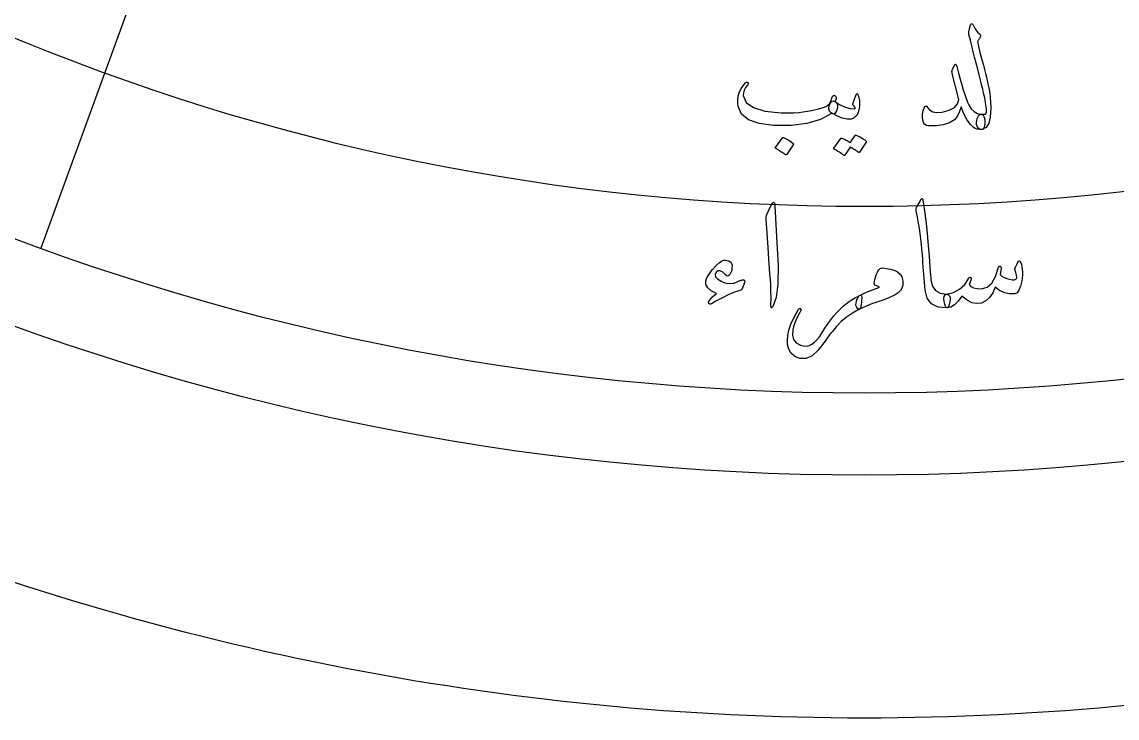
# Model space of a CAD drawing. Header units: millimetres. Extents: x -45 to 45, y -45 to 58.
# Drawn here: x -13.88 to 4.16, y -45 to -33.54 of the extents above; entities that cross this region are included whole.
import ezdxf

# ---------------------------------------------------------------- set-up
doc = ezdxf.new("R2010")
doc.units = ezdxf.units.MM
for name, color, linetype in [('CUT_OUTER', 1, 'Continuous'), ('ENGRAVE', 7, 'Continuous'), ('ENGRAVE_FINE', 8, 'Continuous'), ('GUIDE', 3, 'Continuous'), ('TEXT', 5, 'Continuous')]:
    doc.layers.add(name, color=color, linetype=linetype)

msp = doc.modelspace()

# ---------------------------------------------------------------- linework, layer by layer
at = {"layer": 'CUT_OUTER'}
msp.add_lwpolyline([(4.4108, -44.7833), (4.1359, -44.8095), (3.8609, -44.8341), (3.5857, -44.8569), (3.3104, -44.8781), (3.035, -44.8975), (2.7594, -44.9153), (2.4838, -44.9314), (2.208, -44.9458), (1.9322, -44.9585), (1.6563, -44.9695), (1.3804, -44.9788), (1.1044, -44.9864), (0.8283, -44.9924), (0.5522, -44.9966), (0.2761, -44.9992), (0, -45), (-0.2761, -44.9992), (-0.5522, -44.9966), (-0.8283, -44.9924), (-1.1044, -44.9864), (-1.3804, -44.9788), (-1.6563, -44.9695), (-1.9322, -44.9585), (-2.208, -44.9458), (-2.4838, -44.9314), (-2.7594, -44.9153), (-3.035, -44.8975), (-3.3104, -44.8781), (-3.5857, -44.8569), (-3.8609, -44.8341), (-4.1359, -44.8095), (-4.4108, -44.7833), (-4.6855, -44.7554), (-4.96, -44.7258), (-5.2343, -44.6945), (-5.5085, -44.6616), (-5.7824, -44.6269), (-6.0561, -44.5906), (-6.3296, -44.5526), (-6.6029, -44.5129), (-6.8759, -44.4716), (-7.1486, -44.4286), (-7.4211, -44.3839), (-7.6933, -44.3375), (-7.9652, -44.2895), (-8.2368, -44.2397), (-8.5081, -44.1884), (-8.7791, -44.1353), (-9.0497, -44.0806), (-9.32, -44.0243), (-9.59, -43.9663), (-9.8596, -43.9066), (-10.1288, -43.8453), (-10.3976, -43.7823), (-10.6661, -43.7177), (-10.9341, -43.6514), (-11.2017, -43.5835), (-11.469, -43.5139), (-11.7357, -43.4427), (-12.0021, -43.3699), (-12.268, -43.2955), (-12.5334, -43.2194), (-12.7983, -43.1417), (-13.0628, -43.0623), (-13.3268, -42.9814), (-13.5903, -42.8988), (-13.8532, -42.8146), (-14.1157, -42.7288)], dxfattribs=at)
at = {"layer": 'ENGRAVE'}
msp.add_circle((0, 0), 39.65, dxfattribs=at)
at = {"layer": 'ENGRAVE_FINE'}
msp.add_lwpolyline([(-13.5611, -37.2588), (-11.4591, -31.4837)], dxfattribs=at)
msp.add_circle((0, 0), 36.5771, dxfattribs=at)
at = {"layer": 'GUIDE'}
msp.add_circle((0, 0), 41, dxfattribs=at)
at = {"layer": 'TEXT'}
for points in [[(1.7432, -33.5935), (1.7465, -33.5827), (1.7514, -33.5748), (1.7577, -33.5699), (1.7656, -33.5679), (1.7727, -33.5688), (1.7792, -33.5722), (1.7851, -33.5781), (1.7902, -33.5866), (1.8117, -33.6306), (1.8367, -33.6692), (1.8653, -33.7022), (1.8973, -33.7297), (1.908, -33.7421), (1.9129, -33.7561), (1.9119, -33.7719), (1.905, -33.7894), (1.9, -33.7985), (1.8949, -33.8077), (1.8897, -33.8169), (1.8843, -33.8261), (1.8789, -33.8353), (1.8737, -33.8445), (1.8686, -33.8537), (1.8636, -33.8628), (1.866, -33.8842), (1.8794, -33.9437), (1.9041, -34.0411), (1.94, -34.1766), (1.96, -34.251), (1.9785, -34.3209), (1.9953, -34.3863), (2.0106, -34.4472), (2.0241, -34.5035), (2.0357, -34.555), (2.0454, -34.6017), (2.0532, -34.6437), (2.0596, -34.6834), (2.0651, -34.7231), (2.0699, -34.7629), (2.0738, -34.8027), (2.0768, -34.8427), (2.0791, -34.883), (2.0806, -34.9236), (2.0812, -34.9646), (2.0738, -35.1025), (2.0486, -35.2051), (2.0057, -35.2722), (1.9451, -35.3038), (1.9144, -35.3063), (1.8894, -35.299), (1.8701, -35.282), (1.8566, -35.2552), (1.8487, -35.2232), (1.8464, -35.1907), (1.8497, -35.1576), (1.8586, -35.1239), (1.8713, -35.0925), (1.8862, -35.0707), (1.9032, -35.0586), (1.9225, -35.056), (1.9375, -35.0562), (1.9509, -35.0563), (1.9628, -35.0565), (1.9731, -35.0565), (1.982, -35.0562), (1.9896, -35.0553), (1.9959, -35.0537), (2.0009, -35.0516), (2.0091, -35.018), (2.0096, -34.9677), (2.0024, -34.9005), (1.9875, -34.8166), (1.977, -34.7668), (1.9641, -34.7098), (1.949, -34.6455), (1.9315, -34.574), (1.9119, -34.4951), (1.8903, -34.4087), (1.8667, -34.3147), (1.8412, -34.2132), (1.8161, -34.1139), (1.794, -34.0267), (1.7748, -33.9515), (1.7585, -33.8885), (1.7452, -33.8375), (1.7349, -33.7985), (1.7277, -33.7717), (1.7236, -33.7569), (1.7197, -33.7375), (1.7188, -33.7165), (1.7208, -33.6941), (1.7256, -33.67), (1.7291, -33.658), (1.7322, -33.6466), (1.735, -33.636), (1.7374, -33.6261), (1.7394, -33.6169), (1.741, -33.6084), (1.7423, -33.6006), (1.7432, -33.5935)], [(1.943, -35.3061), (1.8973, -35.306), (1.8572, -35.3002), (1.8228, -35.2888), (1.7941, -35.2718), (1.7399, -35.2188), (1.688, -35.1453), (1.6385, -35.0514), (1.5913, -34.937), (1.5657, -35.0126), (1.5396, -35.0727), (1.513, -35.1171), (1.486, -35.1461), (1.4002, -35.1959), (1.3001, -35.2295), (1.1856, -35.2471), (1.0571, -35.2482), (1.0205, -35.2407), (0.9921, -35.2224), (0.9719, -35.1932), (0.9598, -35.1533), (0.9556, -35.1061), (0.9588, -35.055), (0.9695, -35.0002), (0.9876, -34.9415), (0.9912, -34.9335), (0.9961, -34.9274), (1.0021, -34.9232), (1.0093, -34.9209), (1.0185, -34.9209), (1.0262, -34.9237), (1.0322, -34.9294), (1.0366, -34.9378), (1.0724, -34.9866), (1.1247, -35.0168), (1.1936, -35.0282), (1.2789, -35.0209), (1.3965, -34.9893), (1.482, -34.9446), (1.5354, -34.8868), (1.5568, -34.8163), (1.4472, -34.3854), (1.4434, -34.3656), (1.4424, -34.3479), (1.4442, -34.3322), (1.4488, -34.3187), (1.4832, -34.2506), (1.4882, -34.2416), (1.493, -34.2351), (1.4976, -34.2312), (1.5021, -34.2297), (1.5084, -34.2328), (1.514, -34.2403), (1.5191, -34.2523), (1.5235, -34.2688), (1.5504, -34.3788), (1.5768, -34.48), (1.6029, -34.5725), (1.6285, -34.6563), (1.6533, -34.7313), (1.6772, -34.7976), (1.7, -34.8552), (1.7217, -34.9041), (1.7605, -34.9665), (1.8073, -35.0126), (1.8621, -35.0424), (1.9247, -35.0558), (1.9424, -35.0607), (1.9571, -35.073), (1.9689, -35.0926), (1.9778, -35.1196), (1.9805, -35.134), (1.9828, -35.1485), (1.9844, -35.1632), (1.9856, -35.1781), (1.9859, -35.1932), (1.985, -35.2084), (1.9831, -35.2239), (1.98, -35.2396), (1.9723, -35.2682), (1.9635, -35.2889), (1.9538, -35.3015), (1.943, -35.3061)], [(-0.4812, -34.85), (-0.4791, -34.8511), (-0.4771, -34.8523), (-0.4752, -34.8534), (-0.4735, -34.8545), (-0.4718, -34.8558), (-0.4699, -34.8574), (-0.4679, -34.8592), (-0.4658, -34.8613), (-0.4481, -34.8826), (-0.4414, -34.9127), (-0.4456, -34.9515), (-0.4609, -34.999), (-0.4749, -35.0279), (-0.489, -35.0458), (-0.5032, -35.053), (-0.5176, -35.0493), (-0.5248, -35.0457), (-0.531, -35.0441), (-0.536, -35.0445), (-0.54, -35.0468), (-0.7258, -35.1431), (-0.9478, -35.208), (-1.2057, -35.241), (-1.4991, -35.2411), (-1.7349, -35.2103), (-1.9106, -35.1478), (-2.0261, -35.0546), (-2.0814, -34.9312), (-2.0877, -34.8741), (-2.0864, -34.8175), (-2.0776, -34.7613), (-2.0613, -34.7055), (-2.0407, -34.6566), (-2.0163, -34.612), (-1.9881, -34.5718), (-1.956, -34.5359), (-1.95, -34.5316), (-1.9439, -34.5288), (-1.9377, -34.5278), (-1.9312, -34.5284), (-1.9253, -34.5314), (-1.9205, -34.5352), (-1.9169, -34.5397), (-1.9144, -34.545), (-1.9134, -34.55), (-1.9145, -34.5561), (-1.9175, -34.5631), (-1.9225, -34.5712), (-1.9572, -34.6165), (-1.9809, -34.6613), (-1.9934, -34.7056), (-1.9948, -34.7495), (-1.9482, -34.8622), (-1.8292, -34.9476), (-1.6376, -35.0049), (-1.3735, -35.0329), (-1.3008, -35.0345), (-1.2281, -35.0338), (-1.1555, -35.0308), (-1.0829, -35.0253), (-1.0109, -35.0175), (-0.9399, -35.0072), (-0.8698, -34.9946), (-0.8007, -34.9796), (-0.7336, -34.9622), (-0.6786, -34.9444), (-0.6357, -34.9263), (-0.6048, -34.908), (-0.5929, -34.8982), (-0.5818, -34.8862), (-0.5718, -34.8719), (-0.5627, -34.8554), (-0.5541, -34.837), (-0.5456, -34.8168), (-0.5373, -34.795), (-0.5291, -34.7716), (-0.5259, -34.7644), (-0.5211, -34.7584), (-0.5146, -34.7535), (-0.5065, -34.7497), (-0.4979, -34.7477), (-0.4898, -34.7483), (-0.4824, -34.7513), (-0.4755, -34.7568), (-0.4701, -34.7644), (-0.4669, -34.7736), (-0.4659, -34.7844), (-0.4672, -34.7969)], [(-0.5509, -35.0266), (-0.5748, -35.0033), (-0.587, -34.9744), (-0.5872, -34.9398), (-0.5757, -34.8996), (-0.5515, -34.8638), (-0.5296, -34.8421), (-0.5098, -34.8344), (-0.4923, -34.8409), (-0.4094, -34.8971), (-0.3261, -34.9367), (-0.2425, -34.9597), (-0.1587, -34.9662), (-0.1558, -34.9656), (-0.1537, -34.964), (-0.1524, -34.9612), (-0.152, -34.9573), (-0.154, -34.95), (-0.1603, -34.939), (-0.1707, -34.9244), (-0.1852, -34.9061), (-0.188, -34.9005), (-0.1896, -34.895), (-0.1901, -34.8894), (-0.1896, -34.8839), (-0.1354, -34.7309), (-0.1329, -34.7251), (-0.1298, -34.7209), (-0.1262, -34.7185), (-0.1221, -34.7176), (-0.1179, -34.7184), (-0.1143, -34.7204), (-0.1113, -34.7239), (-0.1088, -34.7288), (-0.0923, -34.7787), (-0.0824, -34.8282), (-0.0792, -34.8775), (-0.0826, -34.9265), (-0.0937, -34.9874), (-0.1086, -35.0369), (-0.1275, -35.075), (-0.1503, -35.1017), (-0.1677, -35.1163), (-0.1836, -35.127), (-0.1981, -35.1339), (-0.2111, -35.1369), (-0.2864, -35.138), (-0.3682, -35.12), (-0.4564, -35.0829), (-0.5509, -35.0266)], [(-1.3489, -35.4449), (-1.3459, -35.4423), (-1.3419, -35.4407), (-1.3368, -35.4404), (-1.3306, -35.4412), (-1.2872, -35.4603), (-1.2464, -35.4831), (-1.2083, -35.5097), (-1.1728, -35.54), (-1.1694, -35.5446), (-1.1679, -35.5491), (-1.1685, -35.5535), (-1.1711, -35.5579), (-1.284, -35.7228), (-1.2881, -35.7267), (-1.2933, -35.7275), (-1.2995, -35.7252), (-1.3067, -35.7198), (-1.313, -35.7151), (-1.3229, -35.7081), (-1.3364, -35.6987), (-1.3535, -35.6869), (-1.3745, -35.6728), (-1.3997, -35.6563), (-1.429, -35.6373), (-1.4625, -35.616), (-1.467, -35.6125), (-1.4691, -35.609), (-1.469, -35.6057), (-1.4665, -35.6025)], [(-0.1539, -35.4081), (-0.1511, -35.4053), (-0.1471, -35.4037), (-0.142, -35.4031), (-0.1358, -35.4037), (-0.1135, -35.412), (-0.092, -35.421), (-0.0711, -35.431), (-0.051, -35.4417), (-0.0314, -35.4534), (-0.0122, -35.4661), (0.0066, -35.48), (0.025, -35.495), (0.0285, -35.4996), (0.0301, -35.5044), (0.0297, -35.5096), (0.0272, -35.515), (-0.0821, -35.6836), (-0.0851, -35.6859), (-0.0895, -35.6858), (-0.0954, -35.6836), (-0.1026, -35.6791), (-0.1076, -35.675), (-0.1157, -35.6694), (-0.127, -35.6622), (-0.1413, -35.6535), (-0.1589, -35.6431), (-0.1799, -35.6308), (-0.2044, -35.6167), (-0.2321, -35.6008), (-0.3198, -35.7311), (-0.3238, -35.7351), (-0.329, -35.7361), (-0.3352, -35.7339), (-0.3426, -35.7287), (-0.349, -35.7242), (-0.3591, -35.7175), (-0.3728, -35.7084), (-0.3902, -35.6971), (-0.4116, -35.6836), (-0.4372, -35.6677), (-0.4671, -35.6496), (-0.5011, -35.6291), (-0.5046, -35.6258), (-0.5061, -35.6224), (-0.5057, -35.6191), (-0.5032, -35.6158), (-0.3899, -35.4551), (-0.387, -35.4524), (-0.383, -35.4507), (-0.3779, -35.4502), (-0.3717, -35.4509), (-0.3528, -35.4571), (-0.3344, -35.4643), (-0.3166, -35.4724), (-0.2994, -35.4815), (-0.2828, -35.4914), (-0.2667, -35.502), (-0.2512, -35.5133), (-0.2362, -35.5253)], [(-1.5399, -36.5649), (-1.5148, -36.5197), (-1.4956, -36.5042), (-1.4822, -36.5185), (-1.4744, -36.5626), (-1.4426, -37.1763), (-1.4232, -37.5529), (-1.4269, -37.8531), (-1.4544, -38.0767), (-1.506, -38.2238), (-1.5148, -38.2356), (-1.5225, -38.2418), (-1.529, -38.2425), (-1.5344, -38.2376), (-1.5385, -38.2301), (-1.5413, -38.2205), (-1.5427, -38.2087), (-1.5428, -38.1948), (-1.5384, -38.0867), (-1.5388, -37.9718), (-1.5439, -37.8502), (-1.5536, -37.7218), (-1.5555, -37.6883), (-1.5616, -37.5978), (-1.5717, -37.4501), (-1.5858, -37.2455), (-1.62, -36.7914), (-1.6202, -36.7674), (-1.618, -36.7453), (-1.6135, -36.7251), (-1.6066, -36.707)], [(0.9325, -36.4604), (0.937, -36.4528), (0.9412, -36.4477), (0.9452, -36.4451), (0.949, -36.445), (0.9548, -36.4482), (0.9602, -36.4579), (0.9651, -36.4741), (0.9696, -36.497), (0.9946, -36.6829), (1.0157, -36.8549), (1.0329, -37.013), (1.0461, -37.1571), (1.0555, -37.2803), (1.0641, -37.3908), (1.072, -37.4885), (1.079, -37.5735), (1.085, -37.6456), (1.0899, -37.705), (1.0937, -37.7516), (1.0963, -37.7854), (1.1215, -37.8862), (1.1729, -37.9593), (1.2506, -38.0046), (1.3546, -38.022), (1.3837, -38.0284), (1.4027, -38.0452), (1.4117, -38.0724), (1.4107, -38.1099), (1.4011, -38.1693), (1.3899, -38.2119), (1.377, -38.2377), (1.3627, -38.2466), (1.2158, -38.2325), (1.1065, -38.1787), (1.0348, -38.0854), (1.0008, -37.953), (0.9943, -37.8893), (0.9884, -37.8255), (0.9829, -37.7616), (0.9778, -37.6974), (0.9731, -37.6331), (0.9686, -37.5687), (0.9642, -37.504), (0.96, -37.4393), (0.9522, -37.3157), (0.9429, -37.2045), (0.9321, -37.1057), (0.9199, -37.0192), (0.9059, -36.9363), (0.89, -36.8479), (0.8723, -36.754), (0.8527, -36.6548), (0.85, -36.6369), (0.85, -36.6205), (0.8529, -36.6056), (0.8585, -36.5922)], [(-2.003, -37.9058), (-2.0106, -37.9226), (-2.019, -37.9362), (-2.0282, -37.9466), (-2.0382, -37.9539), (-2.0871, -37.9694), (-2.1392, -37.9884), (-2.1946, -38.0109), (-2.2532, -38.0369), (-2.3151, -38.0664), (-2.3804, -38.0998), (-2.4491, -38.1369), (-2.5211, -38.1778), (-2.5335, -38.1826), (-2.5443, -38.1837), (-2.5536, -38.1812), (-2.5615, -38.1751), (-2.5635, -38.1726), (-2.565, -38.1704), (-2.5658, -38.1687), (-2.566, -38.1672), (-2.5653, -38.1401), (-2.5435, -38.1049), (-2.5007, -38.0618), (-2.4369, -38.0105), (-2.5232, -37.9643), (-2.5811, -37.914), (-2.6105, -37.8595), (-2.6116, -37.8011), (-2.5945, -37.748), (-2.56, -37.6876), (-2.5083, -37.6199), (-2.4394, -37.5448), (-2.395, -37.5049), (-2.3549, -37.4769), (-2.3189, -37.4609), (-2.2871, -37.4567), (-2.2332, -37.4688), (-2.1976, -37.4971), (-2.1803, -37.5419), (-2.1814, -37.6032), (-2.1856, -37.6258), (-2.1934, -37.6488), (-2.2046, -37.6722), (-2.2193, -37.696), (-2.2345, -37.7138), (-2.2501, -37.7211), (-2.266, -37.7181), (-2.2823, -37.7048), (-2.3318, -37.6591), (-2.3748, -37.6359), (-2.4115, -37.6353), (-2.4418, -37.6573), (-2.4582, -37.6944), (-2.4503, -37.7318), (-2.418, -37.7695), (-2.3612, -37.8076), (-2.317, -37.8275), (-2.2691, -37.8395), (-2.2176, -37.8435), (-2.1625, -37.8395), (-2.1442, -37.8356), (-2.1249, -37.8297), (-2.1046, -37.8216), (-2.0832, -37.8114), (-2.0718, -37.806), (-2.0607, -37.801), (-2.05, -37.7965), (-2.0396, -37.7925), (-2.0297, -37.789), (-2.0204, -37.7863), (-2.0119, -37.7844), (-2.004, -37.7831), (-1.9845, -37.785), (-1.974, -37.7954), (-1.9723, -37.8144), (-1.9795, -37.842)], [(2.5392, -37.473), (2.5444, -37.4689), (2.5508, -37.4698), (2.5585, -37.4755), (2.5675, -37.4861), (2.5776, -37.5045), (2.5861, -37.5312), (2.5931, -37.5661), (2.5984, -37.6092), (2.6026, -37.6584), (2.6032, -37.7065), (2.6004, -37.7537), (2.594, -37.7998), (2.5722, -37.8902), (2.5455, -37.9558), (2.5139, -37.9967), (2.4774, -38.0129), (2.3887, -38.0134), (2.3055, -37.9956), (2.228, -37.9594), (2.1562, -37.9049), (2.1143, -37.9996), (2.0624, -38.0746), (2.0003, -38.1296), (1.9282, -38.1648), (1.8511, -38.1755), (1.7719, -38.1598), (1.6906, -38.1179), (1.6074, -38.0496), (1.546, -38.1342), (1.4847, -38.1952), (1.4235, -38.2327), (1.3627, -38.2466), (1.3501, -38.2402), (1.3377, -38.22), (1.3254, -38.1861), (1.3134, -38.1384), (1.308, -38.0911), (1.3131, -38.0559), (1.3286, -38.0329), (1.3546, -38.022), (1.4695, -37.9916), (1.5688, -37.9368), (1.6523, -37.8578), (1.7199, -37.7546), (1.7236, -37.749), (1.7276, -37.7449), (1.732, -37.7424), (1.7368, -37.7414), (1.7428, -37.7417), (1.7481, -37.7433), (1.753, -37.7462), (1.7572, -37.7504), (1.7602, -37.7637), (1.7558, -37.7867), (1.744, -37.8195), (1.7248, -37.8619), (1.754, -37.8926), (1.7981, -37.9142), (1.8573, -37.9265), (1.9314, -37.9295), (2.0223, -37.9055), (2.0991, -37.8386), (2.1616, -37.7289), (2.2097, -37.5765), (2.2121, -37.5687), (2.2152, -37.563), (2.219, -37.5595), (2.2236, -37.5582), (2.2306, -37.5584), (2.2368, -37.5599), (2.2421, -37.5627), (2.2465, -37.5668), (2.25, -37.5729), (2.2522, -37.579), (2.2532, -37.5852), (2.253, -37.5914), (2.2343, -37.6977), (2.265, -37.7218), (2.3014, -37.7424), (2.3437, -37.7595), (2.3916, -37.7731), (2.438, -37.7809), (2.473, -37.781), (2.4964, -37.7734), (2.5084, -37.758), (2.5112, -37.7356), (2.5067, -37.7043), (2.4952, -37.6641), (2.4764, -37.6149), (2.4782, -37.6006), (2.4892, -37.5722), (2.5096, -37.5297), (2.5392, -37.473)], [(-0.0905, -38.046), (-0.0171, -38.0095), (0.0621, -37.9748), (0.1471, -37.9418), (0.238, -37.9104), (0.2442, -37.9067), (0.2454, -37.9029), (0.2416, -37.8992), (0.2329, -37.8955), (0.1902, -37.8782), (0.1742, -37.8696), (0.1638, -37.8584), (0.1591, -37.8447), (0.16, -37.8284), (0.1775, -37.7601), (0.1956, -37.7027), (0.2143, -37.6563), (0.2337, -37.6207), (0.2465, -37.6064), (0.2602, -37.5962), (0.2749, -37.59), (0.2906, -37.5878), (0.3624, -37.5942), (0.4286, -37.6071), (0.4895, -37.6265), (0.5449, -37.6525), (0.5879, -37.6873), (0.6165, -37.7357), (0.6308, -37.7977), (0.6307, -37.8735), (0.617, -37.9188), (0.592, -37.9597), (0.5555, -37.996), (0.5076, -38.0277), (0.4725, -38.0463), (0.4373, -38.0639), (0.4019, -38.0803), (0.3662, -38.0955), (0.3303, -38.1098), (0.2938, -38.1233), (0.2568, -38.136), (0.2193, -38.1479), (0.177, -38.161), (0.1359, -38.1748), (0.0958, -38.1894), (0.0568, -38.2047), (0.0187, -38.2205), (-0.0186, -38.2369), (-0.0552, -38.2536), (-0.091, -38.2708), (-0.112, -38.2565), (-0.127, -38.2388), (-0.1359, -38.2177), (-0.1388, -38.1932), (-0.1373, -38.1645), (-0.1329, -38.1383), (-0.1258, -38.1146), (-0.1158, -38.0934)], [(-0.091, -38.2708), (-0.1966, -38.3303), (-0.293, -38.3972), (-0.3803, -38.4713), (-0.4585, -38.5529), (-0.4912, -38.5906), (-0.522, -38.6271), (-0.5509, -38.6623), (-0.5779, -38.6962), (-0.603, -38.7289), (-0.6262, -38.7604), (-0.6475, -38.7907), (-0.6669, -38.8197), (-0.7646, -38.948), (-0.8622, -39.0339), (-0.9595, -39.0773), (-1.0563, -39.0784), (-1.1075, -39.0631), (-1.1533, -39.0376), (-1.1935, -39.0019), (-1.2282, -38.956), (-1.2516, -38.9084), (-1.2653, -38.8498), (-1.2693, -38.7803), (-1.2636, -38.6999), (-1.2451, -38.6118), (-1.2103, -38.5117), (-1.1595, -38.3995), (-1.0928, -38.2753), (-1.0872, -38.2686), (-1.0811, -38.2631), (-1.0743, -38.2589), (-1.067, -38.256), (-1.06, -38.2548), (-1.0543, -38.2557), (-1.05, -38.2588), (-1.0469, -38.2641), (-1.0451, -38.2711), (-1.0441, -38.2773), (-1.0441, -38.2824), (-1.045, -38.2866), (-1.0472, -38.2907), (-1.051, -38.298), (-1.0565, -38.3085), (-1.0637, -38.3223), (-1.0726, -38.3393), (-1.0832, -38.3596), (-1.0954, -38.3831), (-1.1093, -38.4098), (-1.134, -38.459), (-1.1542, -38.5084), (-1.17, -38.5579), (-1.1814, -38.6075), (-1.1862, -38.6959), (-1.1665, -38.7673), (-1.122, -38.8216), (-1.0529, -38.8586), (-1.002, -38.8717), (-0.9537, -38.8731), (-0.908, -38.8628), (-0.865, -38.8408), (-0.8236, -38.8105), (-0.7827, -38.7701), (-0.7423, -38.7197), (-0.7025, -38.6592), (-0.6536, -38.5813), (-0.6043, -38.5085), (-0.5547, -38.4405), (-0.5046, -38.3775), (-0.4539, -38.3193), (-0.402, -38.2657), (-0.3491, -38.2167), (-0.2951, -38.1723), (-0.273, -38.1552), (-0.2498, -38.1386), (-0.2255, -38.1225), (-0.2002, -38.1068), (-0.1739, -38.0913), (-0.1469, -38.0761), (-0.1191, -38.061), (-0.0905, -38.046), (-0.0696, -38.0379), (-0.0547, -38.0385), (-0.0457, -38.0479), (-0.0428, -38.066), (-0.0441, -38.0895), (-0.0456, -38.1126), (-0.0473, -38.1351), (-0.0492, -38.1572), (-0.0513, -38.1787), (-0.0539, -38.1994), (-0.0571, -38.2193), (-0.0606, -38.2384), (-0.0635, -38.247), (-0.0695, -38.2552), (-0.0787, -38.2632), (-0.091, -38.2708)]]:
    msp.add_lwpolyline(points, close=True, dxfattribs=at)

doc.saveas('drawing.dxf')
